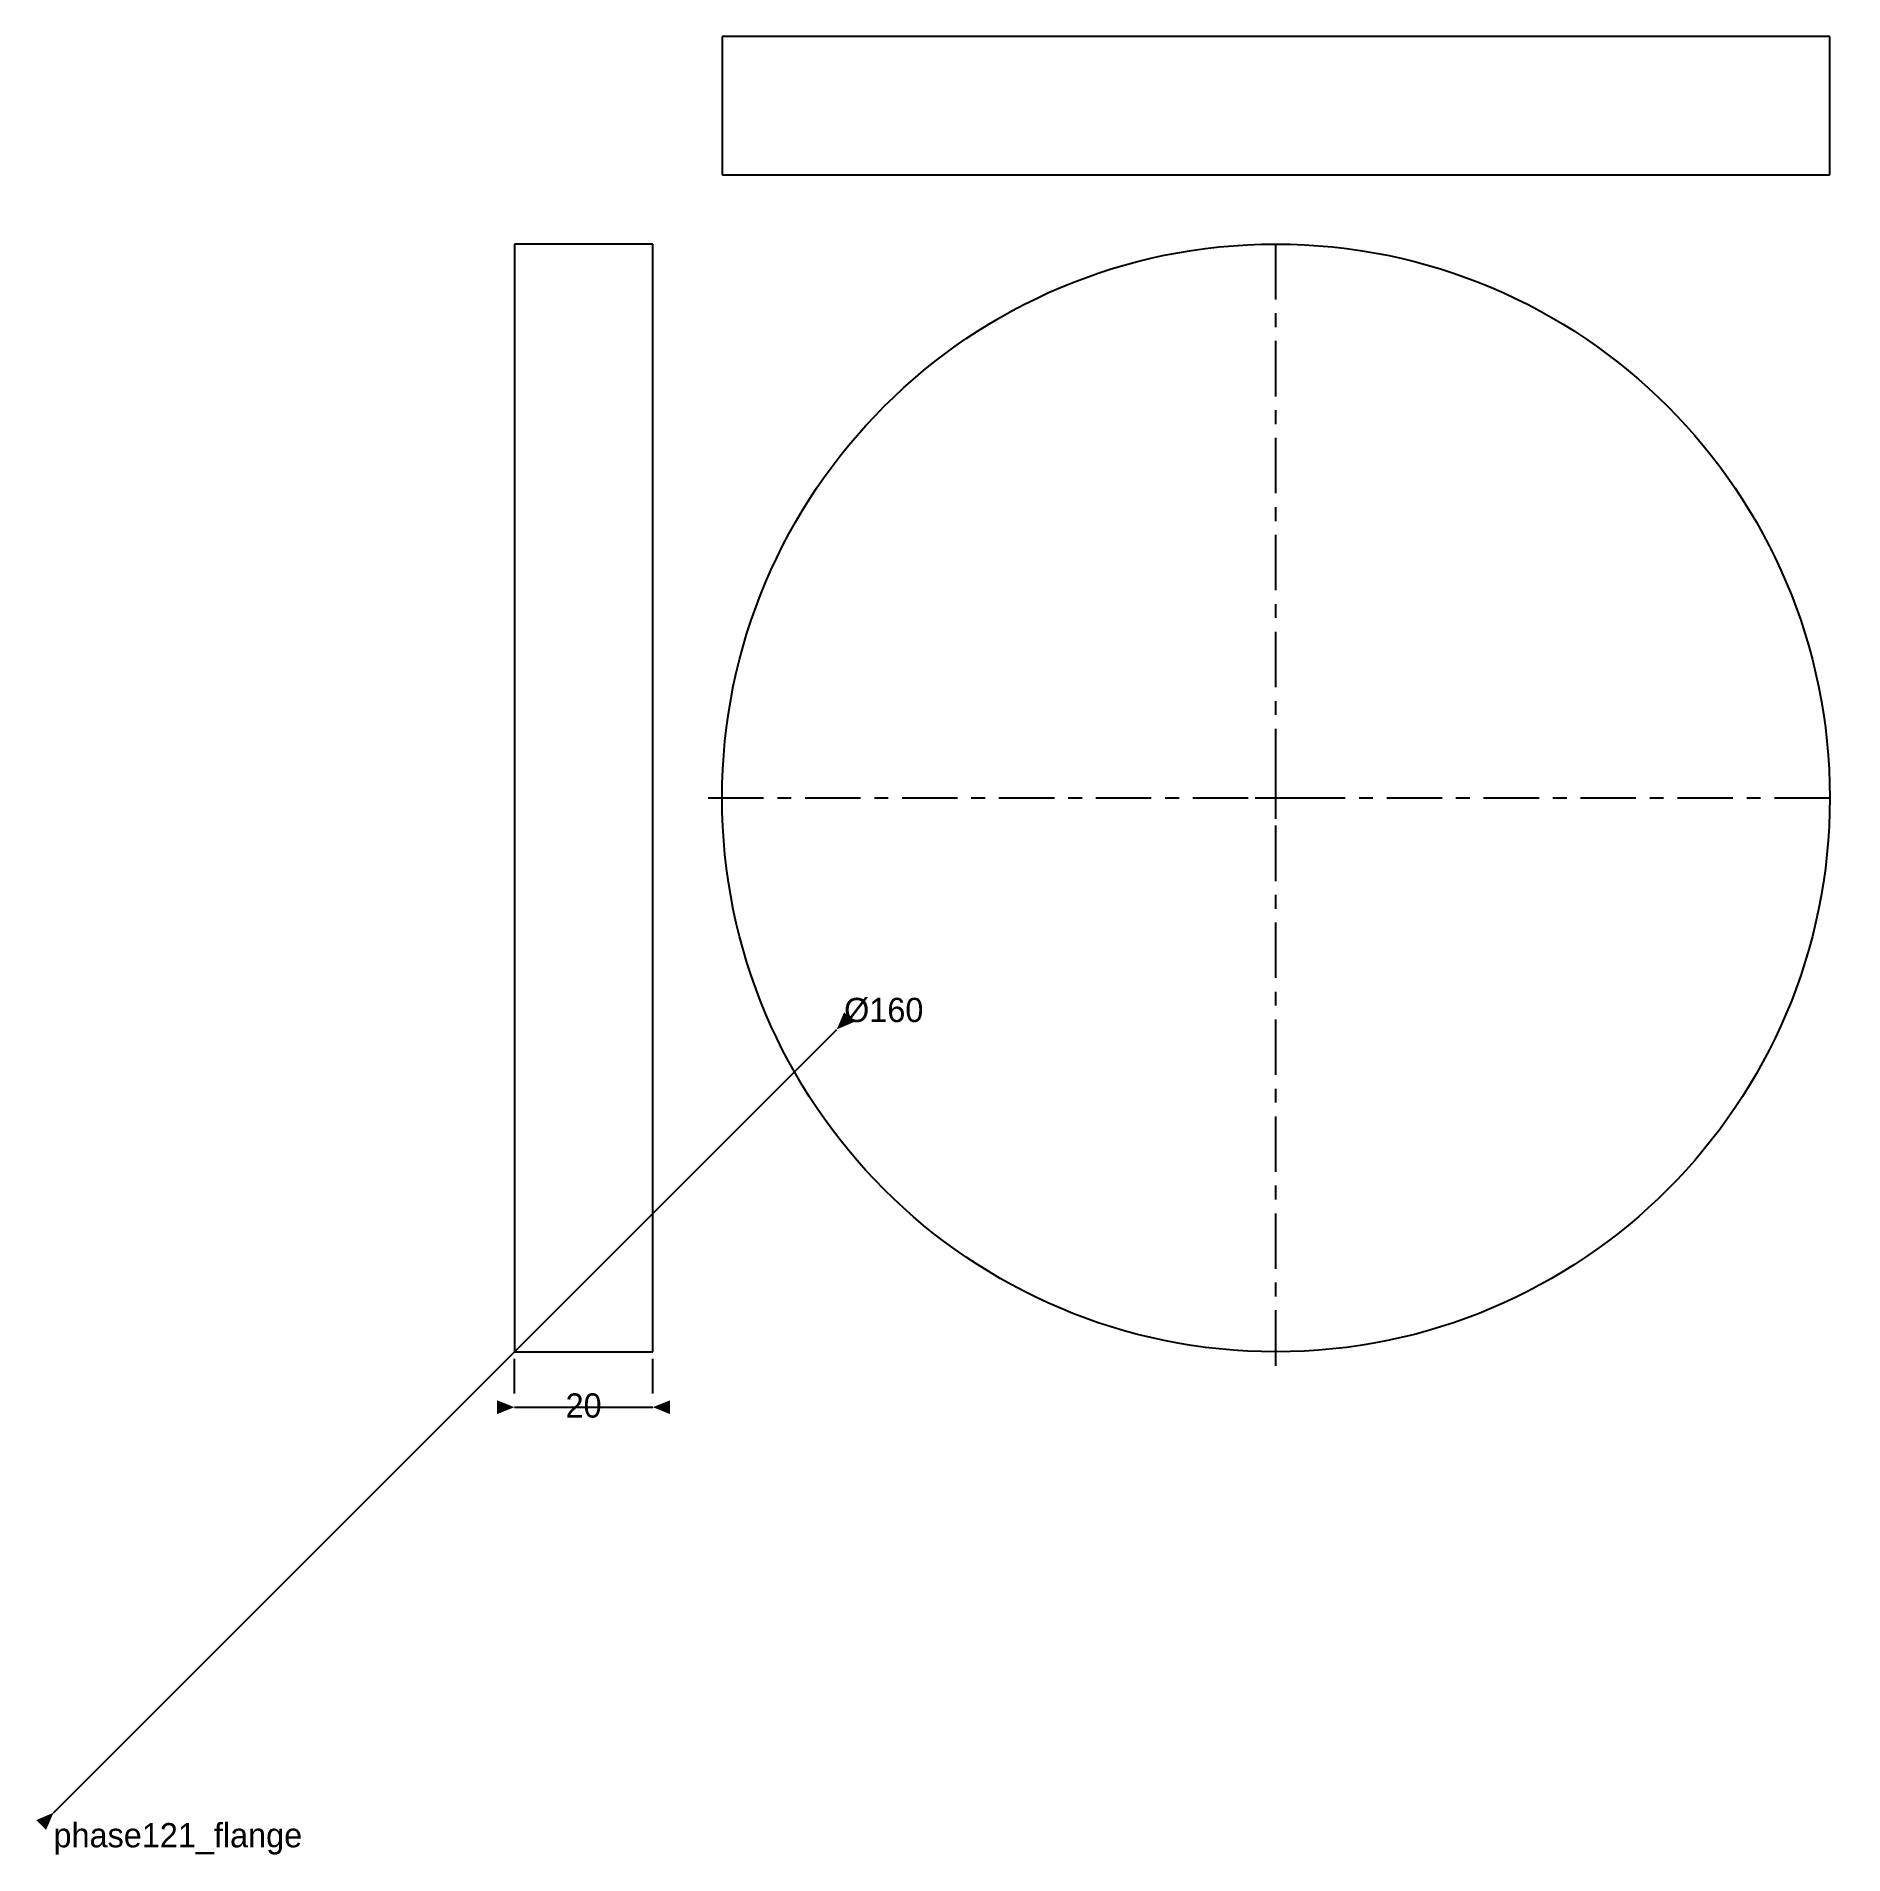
# Model space of a CAD drawing. Header units: millimetres. Extents: x 8 to 269, y 4 to 267.
import ezdxf
from ezdxf.enums import TextEntityAlignment as Align

# ---------------------------------------------------------------- set-up
doc = ezdxf.new("R2010")
doc.units = ezdxf.units.MM
doc.linetypes.add('AICAD_CENTERLINE', pattern=[14, 8, -2, 2, -2])
for name, color, linetype in [('AICAD_ANNOTATION', 7, 'CONTINUOUS'), ('AICAD_CENTER', 7, 'AICAD_CENTERLINE'), ('AICAD_DIMENSION', 7, 'CONTINUOUS'), ('AICAD_OBJECT', 7, 'CONTINUOUS')]:
    doc.layers.add(name, color=color, linetype=linetype)

msp = doc.modelspace()

# ---------------------------------------------------------------- linework, layer by layer
at = {"layer": 'AICAD_CENTER'}
for p, q in [((186.568542494924, 74.568542494924), (186.568542494924, 238.568542494924)), ((186.568542494924, 153.568542494924), (186.568542494924, 159.568542494924)), ((104.568542494924, 156.568542494924), (268.568542494924, 156.568542494924)), ((183.568542494924, 156.568542494924), (189.568542494924, 156.568542494924))]:
    msp.add_line(p, q, dxfattribs=at)
at = {"layer": 'AICAD_DIMENSION'}
for p, q in [((10, 10), (123.137084989848, 123.137084989848)), ((76.568542494924, 70.568542494924), (76.568542494924, 75.568542494924)), ((96.568542494924, 70.568542494924), (96.568542494924, 75.568542494924)), ((76.568542494924, 68.568542494924), (96.568542494924, 68.568542494924))]:
    msp.add_line(p, q, dxfattribs=at)
for points in [[(123.137084989848, 123.137084989848), (125.611958724001, 124.197745161627), (124.197745161627, 125.611958724001)], [(76.568542494924, 68.568542494924), (74.068542494924, 69.568542494924), (74.068542494924, 67.568542494924)], [(96.568542494924, 68.568542494924), (99.068542494924, 67.568542494924), (99.068542494924, 69.568542494924)], [(10, 10), (7.525126265847, 8.93933982822), (8.93933982822, 7.525126265847)]]:
    msp.add_solid(points, dxfattribs=at)
at = {"layer": 'AICAD_OBJECT'}
for p, q in [((266.568542494924, 266.568542494924), (106.568542494924, 266.568542494924)), ((106.568542494924, 266.568542494924), (106.568542494924, 246.568542494924)), ((266.568542494924, 246.568542494924), (266.568542494924, 266.568542494924)), ((106.568542494924, 246.568542494924), (266.568542494924, 246.568542494924)), ((96.568542494924, 236.568542494924), (76.568542494924, 236.568542494924)), ((76.568542494924, 236.568542494924), (76.568542494924, 76.568542494924)), ((96.568542494924, 76.568542494924), (96.568542494924, 236.568542494924)), ((76.568542494924, 76.568542494924), (96.568542494924, 76.568542494924))]:
    msp.add_line(p, q, dxfattribs=at)
msp.add_circle((186.568542494924, 156.568542494924), 80, dxfattribs=at)

# ---------------------------------------------------------------- texts
at = {"layer": 'AICAD_ANNOTATION'}
msp.add_text('phase121_flange', height=3.5, dxfattribs=at).set_placement((10, 5))
at = {"layer": 'AICAD_DIMENSION'}
msp.add_text('Ø160', height=3.5, dxfattribs=at).set_placement((124.197745161627, 124.197745161627))
msp.add_text('20', height=3.5, dxfattribs=at).set_placement((86.568542494924, 67.068542494924), align=Align.CENTER)

doc.saveas('drawing.dxf')
